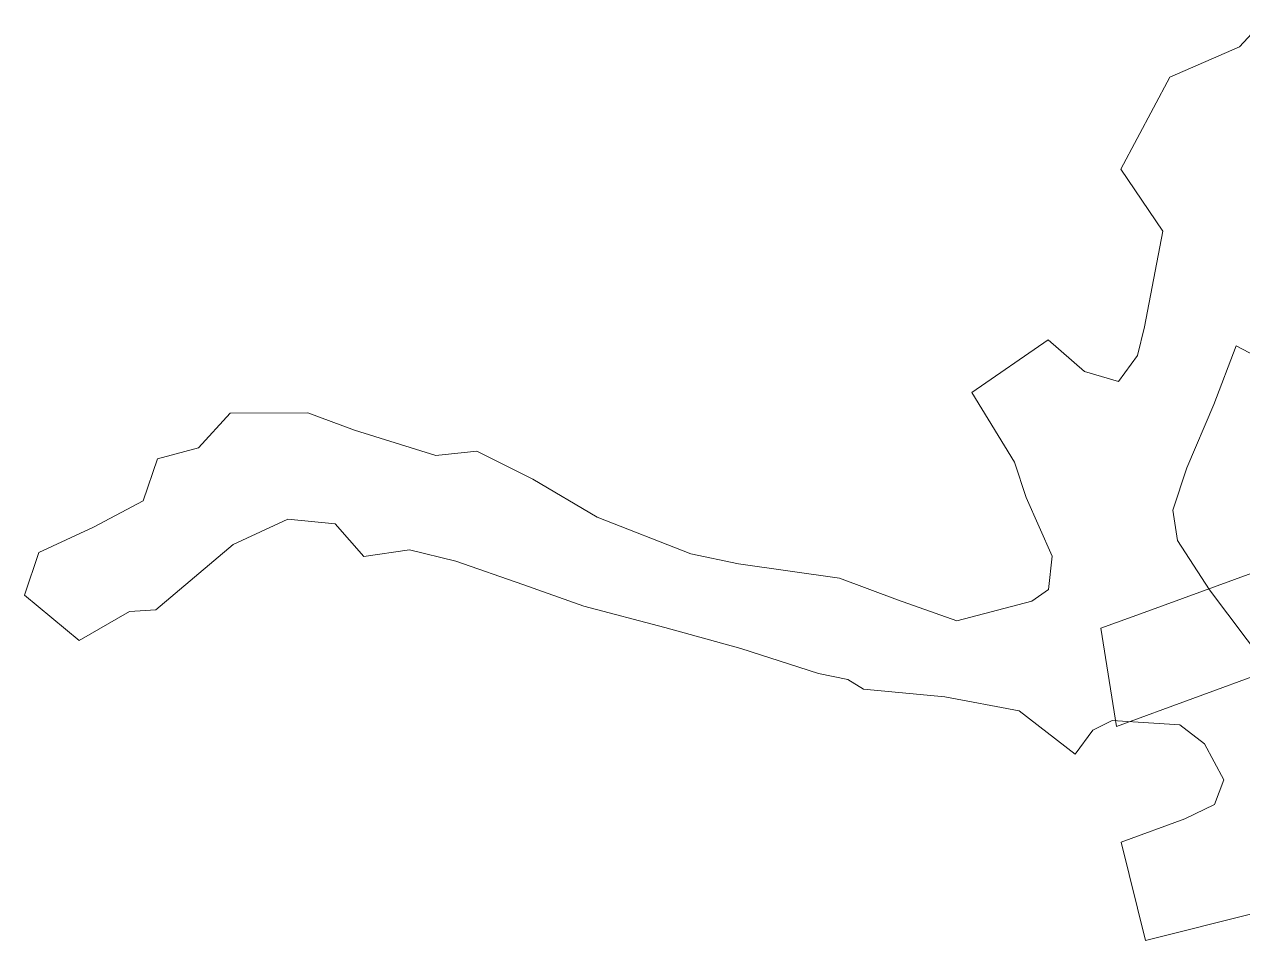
# Model space of a CAD drawing. Header units: metres. Extents: x 539087 to 539738, y 4477622 to 4478004.
# Drawn here: x 539087.3 to 539139.8, y 4477741.9 to 4477781.4 of the extents above; entities that cross this region are included whole.
import ezdxf

# ---------------------------------------------------------------- set-up
doc = ezdxf.new("R2010")
doc.units = ezdxf.units.M
doc.layers.add('KAT_1440', color=85, linetype='Continuous', lineweight=0)
doc.layers.add('KAT_1450', color=113, linetype='Continuous', lineweight=0)

msp = doc.modelspace()

# ---------------------------------------------------------------- linework, layer by layer
at = {"layer": 'KAT_1440'}
for p, q in [((539141.443, 4477758.194, 1442.377), (539135.755, 4477756.106, 1443.212)), ((539135.755, 4477756.106, 1443.212), (539133.727, 4477755.377, 1443.687)), ((539133.727, 4477755.377, 1443.687), (539134.395, 4477751.136, 1443.102)), ((539134.395, 4477751.136, 1443.102), (539141.639, 4477753.79, 1441.105))]:
    msp.add_line(p, q, dxfattribs=at)
at = {"layer": 'KAT_1450'}
for p, q in [((539140.597, 4477781.408, 1451.543), (539139.706, 4477780.442, 1451.656)), ((539139.706, 4477780.442, 1451.656), (539136.706, 4477779.138, 1451)), ((539134.58, 4477775.163, 1451), (539136.706, 4477779.138, 1451)), ((539136.404, 4477772.495, 1451.629), (539134.58, 4477775.163, 1451)), ((539135.611, 4477768.365, 1453.217), (539136.404, 4477772.495, 1451.629)), ((539135.299, 4477767.132, 1453.171), (539135.611, 4477768.365, 1453.217)), ((539128.156, 4477765.531, 1453.18), (539131.449, 4477767.802, 1453.18)), ((539131.449, 4477767.802, 1453.18), (539133.023, 4477766.447, 1453.19)), ((539138.591, 4477765.017, 1453.166), (539139.561, 4477767.553, 1452.959)), ((539139.561, 4477767.553, 1452.959), (539141.112, 4477766.725, 1452.938)), ((539135.299, 4477767.132, 1453.171), (539134.48, 4477766.004, 1453.171)), ((539134.48, 4477766.004, 1453.171), (539133.023, 4477766.447, 1453.19)), ((539130.001, 4477762.53, 1453.18), (539128.156, 4477765.531, 1453.18)), ((539137.428, 4477762.286, 1453.02), (539138.591, 4477765.017, 1453.166)), ((539096.183, 4477764.642, 1458.651), (539094.813, 4477763.147, 1459.017)), ((539099.53, 4477764.658, 1458.274), (539096.183, 4477764.642, 1458.651)), ((539101.537, 4477763.907, 1458.186), (539099.53, 4477764.658, 1458.274)), ((539105.045, 4477762.818, 1458.034), (539101.537, 4477763.907, 1458.186)), ((539094.813, 4477763.147, 1459.017), (539093.042, 4477762.67, 1459.473)), ((539106.818, 4477763.001, 1457.742), (539105.045, 4477762.818, 1458.034)), ((539109.229, 4477761.805, 1457.18), (539106.818, 4477763.001, 1457.742)), ((539092.434, 4477760.863, 1458.7), (539093.042, 4477762.67, 1459.473)), ((539130.498, 4477761.003, 1453.18), (539130.001, 4477762.53, 1453.18)), ((539112.004, 4477760.162, 1456.528), (539109.229, 4477761.805, 1457.18)), ((539136.829, 4477760.466, 1453.135), (539137.428, 4477762.286, 1453.02)), ((539092.434, 4477760.863, 1458.7), (539090.293, 4477759.728, 1459.493)), ((539131.632, 4477758.478, 1453.337), (539130.498, 4477761.003, 1453.18)), ((539137.028, 4477759.158, 1453.374), (539136.829, 4477760.466, 1453.135)), ((539090.293, 4477759.728, 1459.493), (539087.928, 4477758.642, 1459.825)), ((539096.309, 4477758.989, 1458.722), (539098.671, 4477760.076, 1458.443)), ((539098.671, 4477760.076, 1458.443), (539100.71, 4477759.874, 1458.3)), ((539100.71, 4477759.874, 1458.3), (539101.943, 4477758.463, 1458.118)), ((539116.051, 4477758.582, 1455.98), (539112.004, 4477760.162, 1456.528)), ((539138.411, 4477757.035, 1453.343), (539137.028, 4477759.158, 1453.374)), ((539087.928, 4477758.642, 1459.825), (539087.308, 4477756.795, 1459.966)), ((539092.973, 4477756.169, 1459.604), (539096.309, 4477758.989, 1458.722)), ((539101.943, 4477758.463, 1458.118), (539103.919, 4477758.752, 1457.905)), ((539103.919, 4477758.752, 1457.905), (539105.917, 4477758.263, 1457.623)), ((539105.917, 4477758.263, 1457.623), (539108.797, 4477757.264, 1456.911)), ((539118.094, 4477758.156, 1455.95), (539116.051, 4477758.582, 1455.98)), ((539122.453, 4477757.532, 1454.802), (539118.094, 4477758.156, 1455.95)), ((539131.632, 4477758.478, 1453.337), (539131.473, 4477757.04, 1453.738)), ((539108.797, 4477757.264, 1456.911), (539111.432, 4477756.327, 1456.664)), ((539124.958, 4477756.599, 1454.595), (539122.453, 4477757.532, 1454.802)), ((539131.473, 4477757.04, 1453.738), (539130.747, 4477756.537, 1453.707)), ((539087.308, 4477756.795, 1459.966), (539089.667, 4477754.843, 1460.026)), ((539127.52, 4477755.698, 1454.153), (539124.958, 4477756.599, 1454.595)), ((539130.747, 4477756.537, 1453.707), (539127.52, 4477755.698, 1454.153)), ((539138.411, 4477757.035, 1453.343), (539140.827, 4477753.83, 1454)), ((539089.667, 4477754.843, 1460.026), (539091.835, 4477756.089, 1459.699)), ((539091.835, 4477756.089, 1459.699), (539092.973, 4477756.169, 1459.604)), ((539111.432, 4477756.327, 1456.664), (539114.923, 4477755.398, 1456.069)), ((539114.923, 4477755.398, 1456.069), (539118.194, 4477754.501, 1455.95)), ((539121.554, 4477753.421, 1454.83), (539118.194, 4477754.501, 1455.95)), ((539121.554, 4477753.421, 1454.83), (539122.82, 4477753.162, 1454.716)), ((539122.82, 4477753.162, 1454.716), (539123.489, 4477752.745, 1454.586)), ((539123.489, 4477752.745, 1454.586), (539126.998, 4477752.418, 1454.059)), ((539126.998, 4477752.418, 1454.059), (539130.198, 4477751.806, 1453.829)), ((539130.198, 4477751.806, 1453.829), (539132.624, 4477749.945, 1453.826)), ((539133.384, 4477750.977, 1453.875), (539134.218, 4477751.389, 1453.862)), ((539134.218, 4477751.389, 1453.862), (539137.124, 4477751.204, 1453.95)), ((539132.624, 4477749.945, 1453.826), (539133.384, 4477750.977, 1453.875)), ((539137.124, 4477751.204, 1453.95), (539138.2, 4477750.386, 1454)), ((539138.2, 4477750.386, 1454), (539139.031, 4477748.831, 1454.5)), ((539139.031, 4477748.831, 1454.5), (539138.621, 4477747.775, 1454.387)), ((539138.621, 4477747.775, 1454.387), (539137.352, 4477747.155, 1455.8)), ((539137.352, 4477747.155, 1455.8), (539134.602, 4477746.156, 1454.784)), ((539134.602, 4477746.156, 1454.784), (539135.652, 4477741.905, 1454.957)), ((539135.652, 4477741.905, 1454.957), (539140.411, 4477743.1, 1454.926))]:
    msp.add_line(p, q, dxfattribs=at)

doc.saveas('drawing.dxf')
